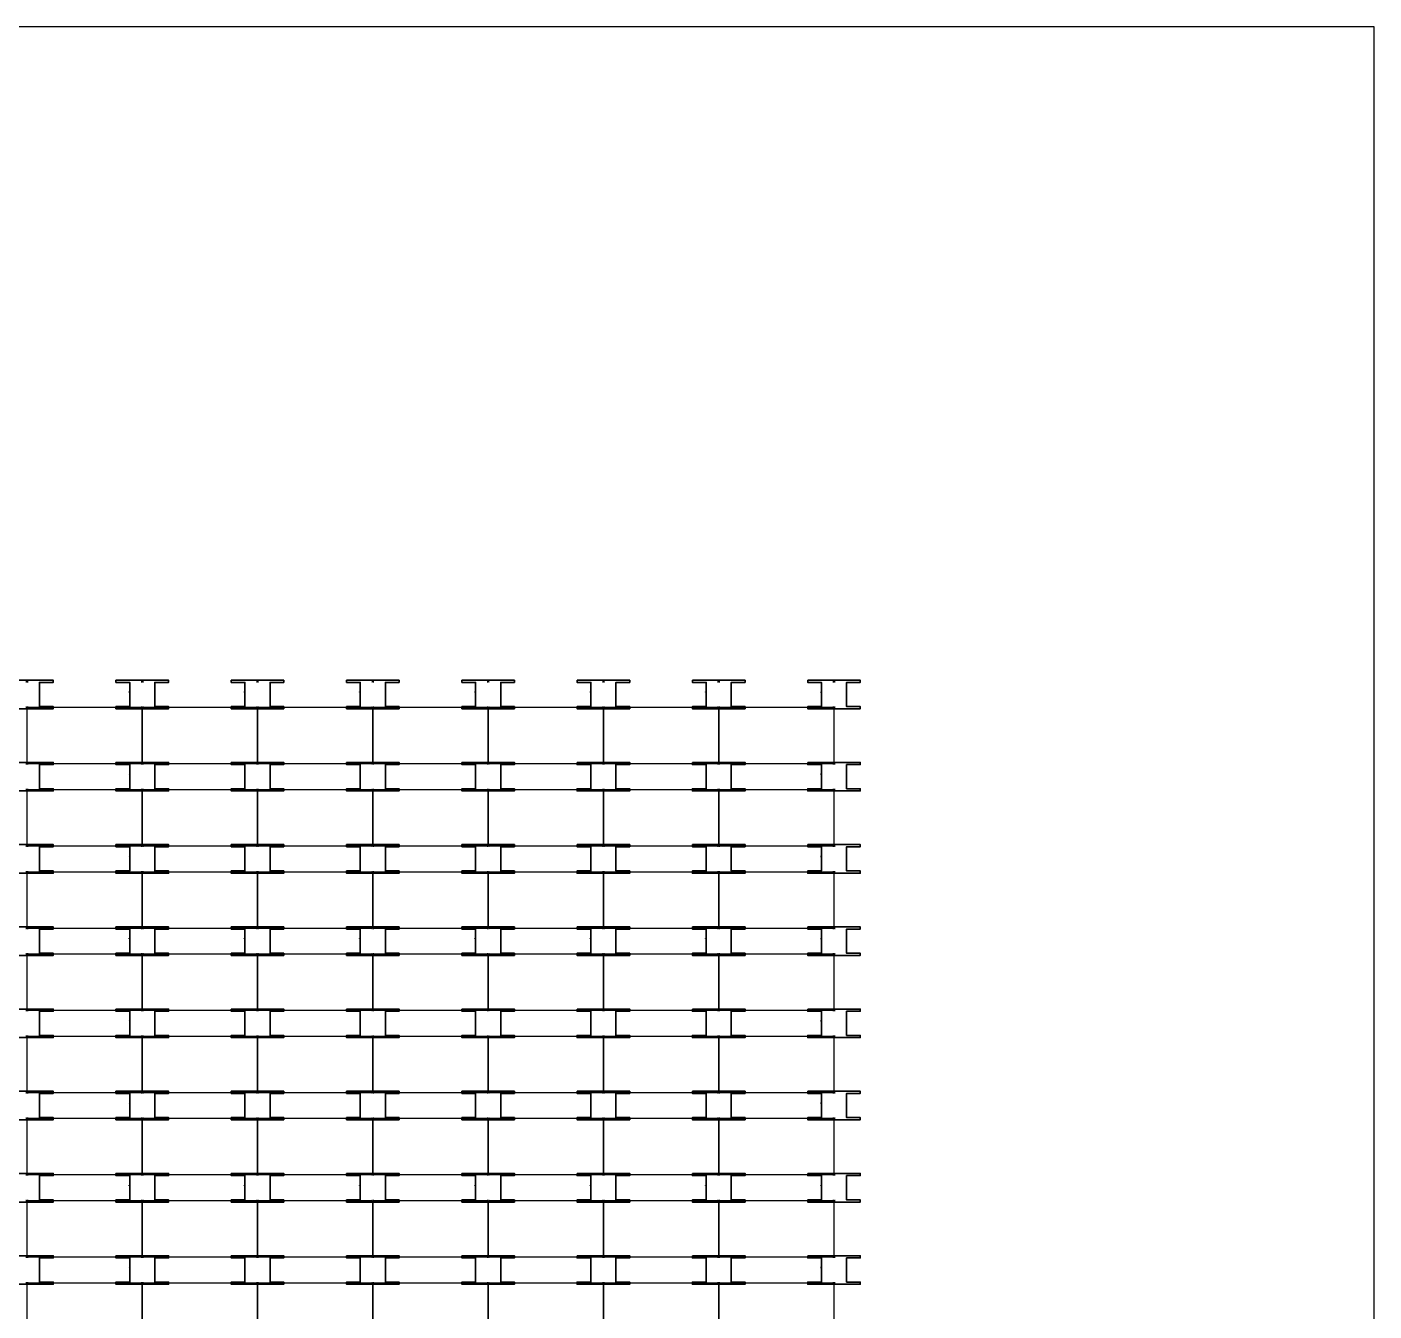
# Model space of a CAD drawing. Header units: inches. Extents: x 10029 to 14110, y 5718 to 7777.
# Drawn here: x 13188 to 14110, y 6726 to 7605 of the extents above; entities that cross this region are included whole.
import ezdxf

# ---------------------------------------------------------------- set-up
doc = ezdxf.new("R2010")
doc.units = ezdxf.units.IN
doc.header["$LTSCALE"] = 50
doc.header["$MEASUREMENT"] = 0
for name, color, linetype, lineweight in [('E-PANELS', 140, 'Continuous', 30), ('E2-ECOFEET', 254, 'Continuous', 35), ('E3-ECOFEET', 254, 'Continuous', 35)]:
    doc.layers.add(name, color=color, linetype=linetype, lineweight=lineweight)
doc.layers.add('IFI Perimeter', color=221, linetype='FENCE', plot=False)
doc.layers.get('E2-ECOFEET').off()
doc.styles.get("Standard").update_dxf_attribs({"font": 'arial.ttf'})
doc.linetypes.add('FENCE', pattern='A,0.5,-0.1,["X",Standard,S=0.1,R=0,X=-0.035,Y=-0.05],-0.1', length=0.7)

# ---------------------------------------------------------------- blocks, each defined once
blk = doc.blocks.new('sw 345w 10deg')
at = {"layer": 'E-PANELS'}
blk.add_lwpolyline([(0, 0), (78.45, 0), (78.45, -38.82), (0, -38.82)], close=True, dxfattribs=at)
blk = doc.blocks.new('EF3')
at = {"layer": 'E3-ECOFEET', "color": 5}
for points in [[(0, 0), (0, -1.5), (9.41, -1.5), (9.41, -18.06), (0, -18.06), (0, -19.56), (36, -19.56), (36, -18.06), (26.59, -18.06), (26.59, -1.5), (36, -1.5), (36, 0), (0, 0)], [(8.84, -8.08), (8.88, -8.14)]]:
    blk.add_lwpolyline(points, dxfattribs=at)
at = {"layer": 'E3-ECOFEET'}
for points in [[(17.25, -1.03), (17.75, -1.03), (17.75, -0.53)], [(18.25, -0.53), (18.25, -1.03), (18.75, -1.03)], [(17.25, -18.53), (17.75, -18.53), (17.75, -19.03)], [(18.25, -19.03), (18.25, -18.53), (18.75, -18.53)]]:
    blk.add_lwpolyline(points, dxfattribs=at)

msp = doc.modelspace()

# ---------------------------------------------------------------- linework, layer by layer
at = {"layer": 'IFI Perimeter'}
msp.add_lwpolyline([(14110.37, 7605.43), (10029.37, 7605.43), (10029.37, 5718.47), (14110.37, 5718.47)], close=True, dxfattribs=at)

# ---------------------------------------------------------------- block references
at = {"layer": 'E-PANELS'}
for p in [(13188.2, 7139.43), (13267.15, 7139.43), (13346.1, 7139.43), (13425.05, 7139.43), (13504, 7139.43), (13582.95, 7139.43), (13661.9, 7139.43), (13188.2, 7083.11), (13267.15, 7083.11), (13346.1, 7083.11), (13425.05, 7083.11), (13504, 7083.11), (13582.95, 7083.11), (13661.9, 7083.11), (13188.2, 7026.8), (13267.15, 7026.8), (13346.1, 7026.8), (13425.05, 7026.8), (13504, 7026.8), (13582.95, 7026.8), (13661.9, 7026.8), (13188.2, 6970.49), (13267.15, 6970.49), (13346.1, 6970.49), (13425.05, 6970.49), (13504, 6970.49), (13582.95, 6970.49), (13661.9, 6970.49), (13188.2, 6914.17), (13267.15, 6914.17), (13346.1, 6914.17), (13425.05, 6914.17), (13504, 6914.17), (13582.95, 6914.17), (13661.9, 6914.17), (13188.2, 6857.86), (13267.15, 6857.86), (13346.1, 6857.86), (13425.05, 6857.86), (13504, 6857.86), (13582.95, 6857.86), (13661.9, 6857.86), (13188.2, 6801.54), (13267.15, 6801.54), (13346.1, 6801.54), (13425.05, 6801.54), (13504, 6801.54), (13582.95, 6801.54), (13661.9, 6801.54), (13188.2, 6745.23), (13267.15, 6745.23), (13346.1, 6745.23), (13425.05, 6745.23), (13504, 6745.23), (13582.95, 6745.23), (13661.9, 6745.23)]:
    msp.add_blockref('sw 345w 10deg', p, dxfattribs=at)
at = {"layer": 'E2-ECOFEET'}
for p in [(13169.95, 7157.95), (13248.9, 7157.95), (13327.85, 7157.95), (13406.8, 7157.95), (13485.75, 7157.95), (13564.7, 7157.95), (13643.65, 7157.95), (13722.6, 7157.95), (13169.95, 7101.64), (13248.9, 7101.64), (13327.85, 7101.64), (13406.8, 7101.64), (13485.75, 7101.64), (13564.7, 7101.64), (13643.65, 7101.64), (13722.6, 7101.64), (13169.95, 7045.33), (13248.9, 7045.33), (13327.85, 7045.33), (13406.8, 7045.33), (13485.75, 7045.33), (13564.7, 7045.33), (13643.65, 7045.33), (13722.6, 7045.33), (13169.95, 6989.01), (13248.9, 6989.01), (13327.85, 6989.01), (13406.8, 6989.01), (13485.75, 6989.01), (13564.7, 6989.01), (13643.65, 6989.01), (13722.6, 6989.01), (13169.95, 6932.7), (13248.9, 6932.7), (13327.85, 6932.7), (13406.8, 6932.7), (13485.75, 6932.7), (13564.7, 6932.7), (13643.65, 6932.7), (13722.6, 6932.7), (13169.95, 6876.38), (13248.9, 6876.38), (13327.85, 6876.38), (13406.8, 6876.38), (13485.75, 6876.38), (13564.7, 6876.38), (13643.65, 6876.38), (13722.6, 6876.38), (13169.95, 6820.07), (13248.9, 6820.07), (13327.85, 6820.07), (13406.8, 6820.07), (13485.75, 6820.07), (13564.7, 6820.07), (13643.65, 6820.07), (13722.6, 6820.07), (13169.95, 6763.75), (13248.9, 6763.75), (13327.85, 6763.75), (13406.8, 6763.75), (13485.75, 6763.75), (13564.7, 6763.75), (13643.65, 6763.75), (13722.6, 6763.75)]:
    msp.add_blockref('EF3', p, dxfattribs=at)

doc.saveas('drawing.dxf')
